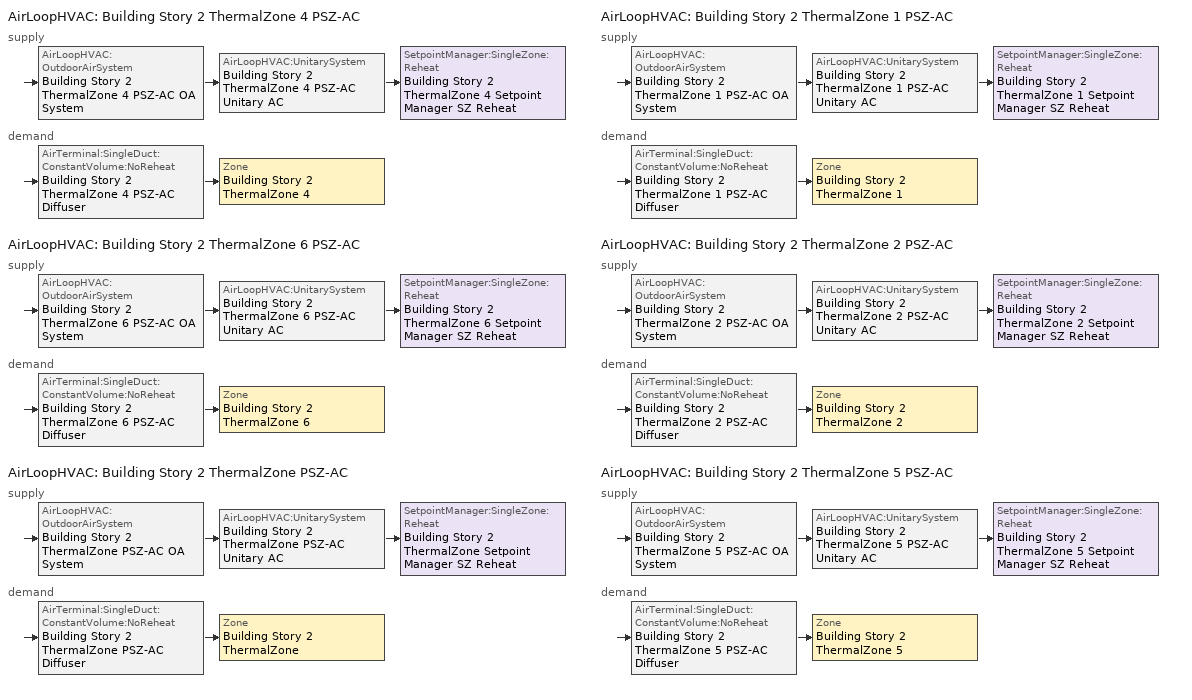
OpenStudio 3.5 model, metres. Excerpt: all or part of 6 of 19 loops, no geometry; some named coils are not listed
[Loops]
AirLoopHVAC 'Building Story 2 ThermalZone 4 PSZ-AC'
 supply: AirLoopHVAC:OutdoorAirSystem 'Building Story 2 ThermalZone 4 PSZ-AC OA System' > AirLoopHVAC:UnitarySystem 'Building Story 2 ThermalZone 4 PSZ-AC Unitary AC' > SetpointManager:SingleZone:Reheat 'Building Story 2 ThermalZone 4 Setpoint Manager SZ Reheat'
 demand: AirTerminal:SingleDuct:ConstantVolume:NoReheat 'Building Story 2 ThermalZone 4 PSZ-AC Diffuser' > Zone 'Building Story 2 ThermalZone 4'
AirLoopHVAC 'Building Story 2 ThermalZone 6 PSZ-AC'
 supply: AirLoopHVAC:OutdoorAirSystem 'Building Story 2 ThermalZone 6 PSZ-AC OA System' > AirLoopHVAC:UnitarySystem 'Building Story 2 ThermalZone 6 PSZ-AC Unitary AC' > SetpointManager:SingleZone:Reheat 'Building Story 2 ThermalZone 6 Setpoint Manager SZ Reheat'
 demand: AirTerminal:SingleDuct:ConstantVolume:NoReheat 'Building Story 2 ThermalZone 6 PSZ-AC Diffuser' > Zone 'Building Story 2 ThermalZone 6'
AirLoopHVAC 'Building Story 2 ThermalZone PSZ-AC'
 supply: AirLoopHVAC:OutdoorAirSystem 'Building Story 2 ThermalZone PSZ-AC OA System' > AirLoopHVAC:UnitarySystem 'Building Story 2 ThermalZone PSZ-AC Unitary AC' > SetpointManager:SingleZone:Reheat 'Building Story 2 ThermalZone Setpoint Manager SZ Reheat'
 demand: AirTerminal:SingleDuct:ConstantVolume:NoReheat 'Building Story 2 ThermalZone PSZ-AC Diffuser' > Zone 'Building Story 2 ThermalZone'
AirLoopHVAC 'Building Story 2 ThermalZone 1 PSZ-AC'
 supply: AirLoopHVAC:OutdoorAirSystem 'Building Story 2 ThermalZone 1 PSZ-AC OA System' > AirLoopHVAC:UnitarySystem 'Building Story 2 ThermalZone 1 PSZ-AC Unitary AC' > SetpointManager:SingleZone:Reheat 'Building Story 2 ThermalZone 1 Setpoint Manager SZ Reheat'
 demand: AirTerminal:SingleDuct:ConstantVolume:NoReheat 'Building Story 2 ThermalZone 1 PSZ-AC Diffuser' > Zone 'Building Story 2 ThermalZone 1'
AirLoopHVAC 'Building Story 2 ThermalZone 2 PSZ-AC'
 supply: AirLoopHVAC:OutdoorAirSystem 'Building Story 2 ThermalZone 2 PSZ-AC OA System' > AirLoopHVAC:UnitarySystem 'Building Story 2 ThermalZone 2 PSZ-AC Unitary AC' > SetpointManager:SingleZone:Reheat 'Building Story 2 ThermalZone 2 Setpoint Manager SZ Reheat'
 demand: AirTerminal:SingleDuct:ConstantVolume:NoReheat 'Building Story 2 ThermalZone 2 PSZ-AC Diffuser' > Zone 'Building Story 2 ThermalZone 2'
AirLoopHVAC 'Building Story 2 ThermalZone 5 PSZ-AC'
 supply: AirLoopHVAC:OutdoorAirSystem 'Building Story 2 ThermalZone 5 PSZ-AC OA System' > AirLoopHVAC:UnitarySystem 'Building Story 2 ThermalZone 5 PSZ-AC Unitary AC' > SetpointManager:SingleZone:Reheat 'Building Story 2 ThermalZone 5 Setpoint Manager SZ Reheat'
 demand: AirTerminal:SingleDuct:ConstantVolume:NoReheat 'Building Story 2 ThermalZone 5 PSZ-AC Diffuser' > Zone 'Building Story 2 ThermalZone 5'
[Sizing:Zone] Zone Cooling Design Supply Air Temperature Input Method=SupplyAirTemperature; Zone Cooling Design Supply Air Temperature {C}=12.7778; Zone Cooling Design Supply Air Temperature Difference {deltaC}=11.11; Zone Heating Design Supply Air Temperature Input Method=SupplyAirTemperature; Zone Heating Design Supply Air Temperature {C}=50; Zone Heating Design Supply Air Temperature Difference {deltaC}=11.11; Zone Cooling Design Supply Air Humidity Ratio {kg-H2O/kg-air}=0.0085; Zone Heating Design Supply Air Humidity Ratio {kg-H2O/kg-air}=0.008; Cooling Design Air Flow Method=DesignDay; Heating Design Air Flow Method=DesignDay; Account for Dedicated Outdoor Air System=No; Dedicated Outdoor Air System Control Strategy=NeutralSupplyAir; Dedicated Outdoor Air Low Setpoint Temperature for Design {C}=autosize; Dedicated Outdoor Air High Setpoint Temperature for Design {C}=autosize; Zone Load Sizing Method=Sensible Load Only No Latent Load; Zone Latent Cooling Design Supply Air Humidity Ratio Input Method=HumidityRatioDifference; Zone Cooling Design Supply Air Humidity Ratio Difference {kgWater/kgDryAir}=0.005; Zone Latent Heating Design Supply Air Humidity Ratio Input Method=HumidityRatioDifference; Zone Humidification Design Supply Air Humidity Ratio Difference {kgWater/kgDryAir}=0.005
Building Story 2 ThermalZone; Building Story 2 ThermalZone 1; Building Story 2 ThermalZone 2; Building Story 2 ThermalZone 4; Building Story 2 ThermalZone 5; Building Story 2 ThermalZone 6
[Zone equipment]
Building Story 2 ThermalZone: Building Story 2 ThermalZone PSZ-AC Diffuser
Building Story 2 ThermalZone 1: Building Story 2 ThermalZone 1 PSZ-AC Diffuser
Building Story 2 ThermalZone 2: Building Story 2 ThermalZone 2 PSZ-AC Diffuser
Building Story 2 ThermalZone 4: Building Story 2 ThermalZone 4 PSZ-AC Diffuser
Building Story 2 ThermalZone 5: Building Story 2 ThermalZone 5 PSZ-AC Diffuser
Building Story 2 ThermalZone 6: Building Story 2 ThermalZone 6 PSZ-AC Diffuser
[AirLoopHVAC] Design Supply Air Flow Rate {m3/s}=autosize; Design Return Air Flow Fraction of Supply Air Flow=1
Name | Availability Schedule
Building Story 2 ThermalZone 4 PSZ-AC | Building Story 2 ThermalZone 4 PSZ-AC Occ Sch
Building Story 2 ThermalZone 6 PSZ-AC | Building Story 2 ThermalZone 6 PSZ-AC Occ Sch
Building Story 2 ThermalZone PSZ-AC | Building Story 2 ThermalZone PSZ-AC Occ Sch
Building Story 2 ThermalZone 1 PSZ-AC | Building Story 2 ThermalZone 1 PSZ-AC Occ Sch
Building Story 2 ThermalZone 2 PSZ-AC | Building Story 2 ThermalZone 2 PSZ-AC Occ Sch
Building Story 2 ThermalZone 5 PSZ-AC | Building Story 2 ThermalZone 5 PSZ-AC Occ Sch
[Sizing:System] Type of Load to Size On=Sensible; Design Outdoor Air Flow Rate {m3/s}=Autosize; Central Heating Maximum System Air Flow Ratio=1; Preheat Design Temperature {C}=7.22222; Preheat Design Humidity Ratio {kg-H2O/kg-Air}=0.008; Precool Design Temperature {C}=12.7778; Precool Design Humidity Ratio {kg-H2O/kg-Air}=0.008; Central Cooling Design Supply Air Temperature {C}=12.7778; Central Heating Design Supply Air Temperature {C}=50; Sizing Option=Coincident; 100% Outdoor Air in Cooling=No; 100% Outdoor Air in Heating=No; Central Cooling Design Supply Air Humidity Ratio {kg-H2O/kg-Air}=0.0085; Central Heating Design Supply Air Humidity Ratio {kg-H2O/kg-Air}=0.008; Cooling Design Air Flow Method=DesignDay; Heating Design Air Flow Method=DesignDay; System Outdoor Air Method=ZoneSum; Zone Maximum Outdoor Air Fraction=1; Cooling Supply Air Flow Rate Per Floor Area {m3/s-m2}=0.00996765; Cooling Fraction of Autosized Cooling Supply Air Flow Rate=1; Cooling Supply Air Flow Rate Per Unit Cooling Capacity {m3/s-W}=3.94755e-05; Heating Supply Air Flow Rate Per Floor Area {m3/s-m2}=0.00996765; Heating Fraction of Autosized Heating Supply Air Flow Rate=1; Heating Fraction of Autosized Cooling Supply Air Flow Rate=1; Heating Supply Air Flow Rate Per Unit Heating Capacity {m3/s-W}=3.15882e-05; Cooling Design Capacity Method=CoolingDesignCapacity; Cooling Design Capacity {W}=autosize; Cooling Design Capacity Per Floor Area {W/m2}=234.7; Fraction of Autosized Cooling Design Capacity=1; Heating Design Capacity Method=HeatingDesignCapacity; Heating Design Capacity {W}=autosize; Heating Design Capacity Per Floor Area {W/m2}=157; Fraction of Autosized Heating Design Capacity=1; Central Cooling Capacity Control Method=OnOff; Occupant Diversity=autosize
Building Story 2 ThermalZone 4 PSZ-AC; Building Story 2 ThermalZone 6 PSZ-AC; Building Story 2 ThermalZone PSZ-AC; Building Story 2 ThermalZone 1 PSZ-AC; Building Story 2 ThermalZone 2 PSZ-AC; Building Story 2 ThermalZone 5 PSZ-AC
[SetpointManager:SingleZone:Reheat] Minimum Supply Air Temperature {C}=12.7778; Maximum Supply Air Temperature {C}=50
Name | Control Zone | Setpoint Node or NodeList
Building Story 2 ThermalZone 4 Setpoint Manager SZ Reheat | Building Story 2 ThermalZone 4 | Building Story 2 ThermalZone 4 PSZ-AC Supply Outlet Node
Building Story 2 ThermalZone 6 Setpoint Manager SZ Reheat | Building Story 2 ThermalZone 6 | Building Story 2 ThermalZone 6 PSZ-AC Supply Outlet Node
Building Story 2 ThermalZone Setpoint Manager SZ Reheat | Building Story 2 ThermalZone | Building Story 2 ThermalZone PSZ-AC Supply Outlet Node
Building Story 2 ThermalZone 1 Setpoint Manager SZ Reheat | Building Story 2 ThermalZone 1 | Building Story 2 ThermalZone 1 PSZ-AC Supply Outlet Node
Building Story 2 ThermalZone 2 Setpoint Manager SZ Reheat | Building Story 2 ThermalZone 2 | Building Story 2 ThermalZone 2 PSZ-AC Supply Outlet Node
Building Story 2 ThermalZone 5 Setpoint Manager SZ Reheat | Building Story 2 ThermalZone 5 | Building Story 2 ThermalZone 5 PSZ-AC Supply Outlet Node
[Coil:Heating:Electric] Availability Schedule=Always On Discrete; Efficiency=1
Building Story 2 ThermalZone 4 PSZ-AC Electric Backup Htg Coil; Building Story 2 ThermalZone 6 PSZ-AC Electric Backup Htg Coil; Building Story 2 ThermalZone PSZ-AC Electric Backup Htg Coil; Building Story 2 ThermalZone 1 PSZ-AC Electric Backup Htg Coil; Building Story 2 ThermalZone 2 PSZ-AC Electric Backup Htg Coil; Building Story 2 ThermalZone 5 PSZ-AC Electric Backup Htg Coil
[Coil:Cooling:DX:SingleSpeed] Availability Schedule=Always On Discrete; Rated Total Cooling Capacity {W}=autosize; Rated Sensible Heat Ratio=autosize; Rated Air Flow Rate {m3/s}=autosize; Rated Evaporator Fan Power Per Volume Flow Rate 2017 {W/(m3/s)}=773.3; Rated Evaporator Fan Power Per Volume Flow Rate 2023 {W/(m3/s)}=934.4; Total Cooling Capacity Function of Temperature Curve=PSZ-AC_Unitary_PackagecoolCapFT; Total Cooling Capacity Function of Flow Fraction Curve=PSZ-AC_Unitary_PackagecoolFFF; Energy Input Ratio Function of Temperature Curve=PSZ-AC DX Unitary Package EIRFT; Energy Input Ratio Function of Flow Fraction Curve=PSZ-AC_Unitary_PackagecoolEIRFFF; Part Load Fraction Correlation Curve=PSZ-AC_Unitary_PackagecoolPLR; Minimum Outdoor Dry-Bulb Temperature for Compressor Operation {C}=-25; Nominal Time for Condensate Removal to Begin {s}=0; Ratio of Initial Moisture Evaporation Rate and Steady State Latent Capacity=0; Maximum Cycling Rate {cycles/hr}=0; Latent Capacity Time Constant {s}=0; Condenser Type=AirCooled; Evaporative Condenser Effectiveness=0.9; Evaporative Condenser Air Flow Rate {m3/s}=autosize; Evaporative Condenser Pump Rated Power Consumption {W}=autosize; Crankcase Heater Capacity {W}=0; Maximum Outdoor Dry-Bulb Temperature for Crankcase Heater Operation {C}=10; Basin Heater Capacity {W/K}=0; Basin Heater Setpoint Temperature {C}=2
Name | Rated COP {W/W}
Building Story 2 ThermalZone 4 PSZ-AC 1spd DX AC Clg Coil 75kBtu/hr 11.0EER; Building Story 2 ThermalZone 5 PSZ-AC 1spd DX AC Clg Coil 79kBtu/hr 11.0EER | 3.79883
Building Story 2 ThermalZone 6 PSZ-AC 1spd DX AC Clg Coil 38kBtu/hr 14.0SEER; Building Story 2 ThermalZone 1 PSZ-AC 1spd DX AC Clg Coil 61kBtu/hr 14.0SEER; Building Story 2 ThermalZone 2 PSZ-AC 1spd DX AC Clg Coil 55kBtu/hr 14.0SEER | 4.11713
Building Story 2 ThermalZone PSZ-AC 1spd DX AC Clg Coil 342kBtu/hr 9.8EER | 3.39929
[Fan:OnOff] Availability Schedule=Always On Discrete; Maximum Flow Rate {m3/s}=autosize; Motor In Airstream Fraction=1
Name | Fan Total Efficiency | Pressure Rise {Pa} | Motor Efficiency | Fan Power Ratio Function of Speed Ratio Curve | Fan Efficiency Ratio Function of Speed Ratio Curve
Building Story 2 ThermalZone 4 PSZ-AC Fan | 0.56225 | 622.722 | 0.865 | Fan On Off Power Curve 8 | Fan On Off Efficiency Curve 8
Building Story 2 ThermalZone 6 PSZ-AC Fan | 0.55575 | 622.722 | 0.855 | Fan On Off Power Curve 9 | Fan On Off Efficiency Curve 9
Building Story 2 ThermalZone PSZ-AC Fan | 0.59605 | 1018.77 | 0.917 | Fan On Off Power Curve 10 | Fan On Off Efficiency Curve 10
Building Story 2 ThermalZone 1 PSZ-AC Fan | 0.56225 | 622.722 | 0.865 | Fan On Off Power Curve 11 | Fan On Off Efficiency Curve 11
Building Story 2 ThermalZone 2 PSZ-AC Fan | 0.55575 | 622.722 | 0.855 | Fan On Off Power Curve 12 | Fan On Off Efficiency Curve 12
Building Story 2 ThermalZone 5 PSZ-AC Fan | 0.56225 | 622.722 | 0.865 | Fan On Off Power Curve 13 | Fan On Off Efficiency Curve 13
[AirLoopHVAC:UnitarySystem] Control Type=Load; Dehumidification Control Type=None; Availability Schedule=Always On Discrete; Fan Placement=DrawThrough; DX Heating Coil Sizing Ratio=1; Use DOAS DX Cooling Coil=No; DOAS DX Cooling Coil Leaving Minimum Air Temperature {C}=2; Latent Load Control=SensibleOnlyLoadControl; Supply Air Flow Rate During Cooling Operation {m3/s}=Autosize; Supply Air Flow Rate During Heating Operation {m3/s}=Autosize; Supply Air Flow Rate When No Cooling or Heating is Required {m3/s}=Autosize; Maximum Supply Air Temperature {C}=80; Maximum Outdoor Dry-Bulb Temperature for Supplemental Heater Operation {C}=21; Maximum Cycling Rate {cycles/hr}=2.5; Heat Pump Time Constant {s}=60; Fraction of On-Cycle Power Use=0.01; Heat Pump Fan Delay Time {s}=60; Ancilliary On-Cycle Electric Power {W}=0; Ancilliary Off-Cycle Electric Power {W}=0
Name | Controlling Zone or Thermostat Location | Supply Fan | Supply Air Fan Operating Mode Schedule | Heating Coil | Cooling Coil | Supplemental Heating Coil
Building Story 2 ThermalZone 4 PSZ-AC Unitary AC | Building Story 2 ThermalZone 4 | Building Story 2 ThermalZone 4 PSZ-AC Fan | Building Story 2 ThermalZone 4 PSZ-AC Occ Sch | Building Story 2 ThermalZone 4 PSZ-AC Water Htg Coil | Building Story 2 ThermalZone 4 PSZ-AC 1spd DX AC Clg Coil 75kBtu/hr 11.0EER | Building Story 2 ThermalZone 4 PSZ-AC Electric Backup Htg Coil
Building Story 2 ThermalZone 6 PSZ-AC Unitary AC | Building Story 2 ThermalZone 6 | Building Story 2 ThermalZone 6 PSZ-AC Fan | Building Story 2 ThermalZone 6 PSZ-AC Occ Sch | Building Story 2 ThermalZone 6 PSZ-AC Water Htg Coil | Building Story 2 ThermalZone 6 PSZ-AC 1spd DX AC Clg Coil 38kBtu/hr 14.0SEER | Building Story 2 ThermalZone 6 PSZ-AC Electric Backup Htg Coil
Building Story 2 ThermalZone PSZ-AC Unitary AC | Building Story 2 ThermalZone | Building Story 2 ThermalZone PSZ-AC Fan | Building Story 2 ThermalZone PSZ-AC Occ Sch | Building Story 2 ThermalZone PSZ-AC Water Htg Coil | Building Story 2 ThermalZone PSZ-AC 1spd DX AC Clg Coil 342kBtu/hr 9.8EER | Building Story 2 ThermalZone PSZ-AC Electric Backup Htg Coil
Building Story 2 ThermalZone 1 PSZ-AC Unitary AC | Building Story 2 ThermalZone 1 | Building Story 2 ThermalZone 1 PSZ-AC Fan | Building Story 2 ThermalZone 1 PSZ-AC Occ Sch | Building Story 2 ThermalZone 1 PSZ-AC Water Htg Coil | Building Story 2 ThermalZone 1 PSZ-AC 1spd DX AC Clg Coil 61kBtu/hr 14.0SEER | Building Story 2 ThermalZone 1 PSZ-AC Electric Backup Htg Coil
Building Story 2 ThermalZone 2 PSZ-AC Unitary AC | Building Story 2 ThermalZone 2 | Building Story 2 ThermalZone 2 PSZ-AC Fan | Building Story 2 ThermalZone 2 PSZ-AC Occ Sch | Building Story 2 ThermalZone 2 PSZ-AC Water Htg Coil | Building Story 2 ThermalZone 2 PSZ-AC 1spd DX AC Clg Coil 55kBtu/hr 14.0SEER | Building Story 2 ThermalZone 2 PSZ-AC Electric Backup Htg Coil
Building Story 2 ThermalZone 5 PSZ-AC Unitary AC | Building Story 2 ThermalZone 5 | Building Story 2 ThermalZone 5 PSZ-AC Fan | Building Story 2 ThermalZone 5 PSZ-AC Occ Sch | Building Story 2 ThermalZone 5 PSZ-AC Water Htg Coil | Building Story 2 ThermalZone 5 PSZ-AC 1spd DX AC Clg Coil 79kBtu/hr 11.0EER | Building Story 2 ThermalZone 5 PSZ-AC Electric Backup Htg Coil
[Controller:OutdoorAir] Minimum Outdoor Air Flow Rate {m3/s}=autosize; Maximum Outdoor Air Flow Rate {m3/s}=Autosize; Economizer Control Action Type=ModulateFlow; Lockout Type=LockoutWithHeating; Minimum Limit Type=FixedMinimum; High Humidity Control=No; Heat Recovery Bypass Control Type=BypassWhenOAFlowGreaterThanMinimum
Name | Economizer Control Type | Minimum Outdoor Air Schedule | Maximum Fraction of Outdoor Air Schedule | Controller Mechanical Ventilation | Economizer Maximum Limit Dry-Bulb Temperature {C} | Economizer Maximum Limit Enthalpy {J/kg}
Building Story 2 ThermalZone 4 PSZ-AC OA System Controller | DifferentialDryBulb | Building Story 2 ThermalZone 4 PSZ-AC Occ Sch | BuildingStory2ThermalZone4PSZACmaxOASch | Controller Mechanical Ventilation 9
Building Story 2 ThermalZone 6 PSZ-AC OA System Controller | NoEconomizer | Building Story 2 ThermalZone 6 PSZ-AC Occ Sch | BuildingStory2ThermalZone6PSZACmaxOASch | Controller Mechanical Ventilation 10 | 28 | 64000
Building Story 2 ThermalZone PSZ-AC OA System Controller | DifferentialDryBulb | Building Story 2 ThermalZone PSZ-AC Occ Sch | BuildingStory2ThermalZonePSZACmaxOASch | Controller Mechanical Ventilation 11
Building Story 2 ThermalZone 1 PSZ-AC OA System Controller | DifferentialDryBulb | Building Story 2 ThermalZone 1 PSZ-AC Occ Sch | BuildingStory2ThermalZone1PSZACmaxOASch | Controller Mechanical Ventilation 12
Building Story 2 ThermalZone 2 PSZ-AC OA System Controller | DifferentialDryBulb | Building Story 2 ThermalZone 2 PSZ-AC Occ Sch | BuildingStory2ThermalZone2PSZACmaxOASch | Controller Mechanical Ventilation 13
Building Story 2 ThermalZone 5 PSZ-AC OA System Controller | DifferentialDryBulb | Building Story 2 ThermalZone 5 PSZ-AC Occ Sch | BuildingStory2ThermalZone5PSZACmaxOASch | Controller Mechanical Ventilation 14
[Controller:MechanicalVentilation] Availability Schedule=Always On Discrete
Controller Mechanical Ventilation 9; Controller Mechanical Ventilation 10; Controller Mechanical Ventilation 11; Controller Mechanical Ventilation 12; Controller Mechanical Ventilation 13; Controller Mechanical Ventilation 14
[AirLoopHVAC:OutdoorAirSystem]
Name | Controller
Building Story 2 ThermalZone 4 PSZ-AC OA System | Building Story 2 ThermalZone 4 PSZ-AC OA System Controller
Building Story 2 ThermalZone 6 PSZ-AC OA System | Building Story 2 ThermalZone 6 PSZ-AC OA System Controller
Building Story 2 ThermalZone PSZ-AC OA System | Building Story 2 ThermalZone PSZ-AC OA System Controller
Building Story 2 ThermalZone 1 PSZ-AC OA System | Building Story 2 ThermalZone 1 PSZ-AC OA System Controller
Building Story 2 ThermalZone 2 PSZ-AC OA System | Building Story 2 ThermalZone 2 PSZ-AC OA System Controller
Building Story 2 ThermalZone 5 PSZ-AC OA System | Building Story 2 ThermalZone 5 PSZ-AC OA System Controller
[AirTerminal:SingleDuct:ConstantVolume:NoReheat] Availability Schedule=Always On Discrete; Maximum Air Flow Rate {m3/s}=AutoSize
Building Story 2 ThermalZone 4 PSZ-AC Diffuser; Building Story 2 ThermalZone 6 PSZ-AC Diffuser; Building Story 2 ThermalZone PSZ-AC Diffuser; Building Story 2 ThermalZone 1 PSZ-AC Diffuser; Building Story 2 ThermalZone 2 PSZ-AC Diffuser; Building Story 2 ThermalZone 5 PSZ-AC Diffuser
[Schedule:Ruleset]
Name | Default Day Schedule | Summer Design Day Schedule | Winter Design Day Schedule
Building Story 2 ThermalZone 1 PSZ-AC Occ Sch | Building Story 2 ThermalZone 1 PSZ-AC Occ Sch Default | Building Story 2 ThermalZone 1 PSZ-AC Occ Sch Summer Design Day | Building Story 2 ThermalZone 1 PSZ-AC Occ Sch Winter Design Day
BuildingStory2ThermalZone1PSZACmaxOASch | BuildingStory2ThermalZone1PSZACmaxOASchDefault
Building Story 2 ThermalZone 2 PSZ-AC Occ Sch | Building Story 2 ThermalZone 2 PSZ-AC Occ Sch Default | Building Story 2 ThermalZone 2 PSZ-AC Occ Sch Summer Design Day | Building Story 2 ThermalZone 2 PSZ-AC Occ Sch Winter Design Day
BuildingStory2ThermalZone2PSZACmaxOASch | BuildingStory2ThermalZone2PSZACmaxOASchDefault
Building Story 2 ThermalZone 4 PSZ-AC Occ Sch | Building Story 2 ThermalZone 4 PSZ-AC Occ Sch Default | Building Story 2 ThermalZone 4 PSZ-AC Occ Sch Summer Design Day | Building Story 2 ThermalZone 4 PSZ-AC Occ Sch Winter Design Day
BuildingStory2ThermalZone4PSZACmaxOASch | BuildingStory2ThermalZone4PSZACmaxOASchDefault
Building Story 2 ThermalZone 5 PSZ-AC Occ Sch | Building Story 2 ThermalZone 5 PSZ-AC Occ Sch Default | Building Story 2 ThermalZone 5 PSZ-AC Occ Sch Summer Design Day | Building Story 2 ThermalZone 5 PSZ-AC Occ Sch Winter Design Day
BuildingStory2ThermalZone5PSZACmaxOASch | BuildingStory2ThermalZone5PSZACmaxOASchDefault
Building Story 2 ThermalZone 6 PSZ-AC Occ Sch | Building Story 2 ThermalZone 6 PSZ-AC Occ Sch Default | Building Story 2 ThermalZone 6 PSZ-AC Occ Sch Summer Design Day | Building Story 2 ThermalZone 6 PSZ-AC Occ Sch Winter Design Day
BuildingStory2ThermalZone6PSZACmaxOASch | BuildingStory2ThermalZone6PSZACmaxOASchDefault
Building Story 2 ThermalZone PSZ-AC Occ Sch | Building Story 2 ThermalZone PSZ-AC Occ Sch Default | Building Story 2 ThermalZone PSZ-AC Occ Sch Summer Design Day | Building Story 2 ThermalZone PSZ-AC Occ Sch Winter Design Day
BuildingStory2ThermalZonePSZACmaxOASch | BuildingStory2ThermalZonePSZACmaxOASchDefault
[Schedule:Day]
Building Story 2 ThermalZone 1 PSZ-AC Occ Sch Default; Building Story 2 ThermalZone 1 PSZ-AC Occ Sch Winter Design Day; Building Story 2 ThermalZone 1 PSZ-AC Occ Sch Summer Design Day; Building Story 2 ThermalZone 2 PSZ-AC Occ Sch Default; Building Story 2 ThermalZone 2 PSZ-AC Occ Sch Winter Design Day; Building Story 2 ThermalZone 2 PSZ-AC Occ Sch Summer Design Day; Building Story 2 ThermalZone 4 PSZ-AC Occ Sch Default; Building Story 2 ThermalZone 4 PSZ-AC Occ Sch Winter Design Day; Building Story 2 ThermalZone 4 PSZ-AC Occ Sch Summer Design Day; Building Story 2 ThermalZone 5 PSZ-AC Occ Sch Default; Building Story 2 ThermalZone 5 PSZ-AC Occ Sch Winter Design Day; Building Story 2 ThermalZone 5 PSZ-AC Occ Sch Summer Design Day; Building Story 2 ThermalZone 6 PSZ-AC Occ Sch Default; Building Story 2 ThermalZone 6 PSZ-AC Occ Sch Winter Design Day; Building Story 2 ThermalZone 6 PSZ-AC Occ Sch Summer Design Day; Building Story 2 ThermalZone PSZ-AC Occ Sch Default; Building Story 2 ThermalZone PSZ-AC Occ Sch Winter Design Day; Building Story 2 ThermalZone PSZ-AC Occ Sch Summer Design Day: 24, 0, 1
Building Story 2 ThermalZone 1 PSZ-AC Occ Sch Saturday; Building Story 2 ThermalZone 2 PSZ-AC Occ Sch Saturday; Building Story 2 ThermalZone 4 PSZ-AC Occ Sch Saturday; Building Story 2 ThermalZone 5 PSZ-AC Occ Sch Saturday; Building Story 2 ThermalZone 6 PSZ-AC Occ Sch Saturday; Building Story 2 ThermalZone PSZ-AC Occ Sch Saturday: 1, 30, 0, 24, 0, 1
Building Story 2 ThermalZone 1 PSZ-AC Occ Sch Sunday; Building Story 2 ThermalZone 2 PSZ-AC Occ Sch Sunday; Building Story 2 ThermalZone 4 PSZ-AC Occ Sch Sunday; Building Story 2 ThermalZone 5 PSZ-AC Occ Sch Sunday; Building Story 2 ThermalZone 6 PSZ-AC Occ Sch Sunday; Building Story 2 ThermalZone PSZ-AC Occ Sch Sunday: 0, 30, 0, 24, 0, 1
BuildingStory2ThermalZone1PSZACmaxOASchDefault; BuildingStory2ThermalZone2PSZACmaxOASchDefault; BuildingStory2ThermalZone4PSZACmaxOASchDefault; BuildingStory2ThermalZone5PSZACmaxOASchDefault; BuildingStory2ThermalZone6PSZACmaxOASchDefault; BuildingStory2ThermalZonePSZACmaxOASchDefault: 24, 0, 0.7
[Schedule:Rule] Date Specification Type=DateRange; Start Month=1; Start Day=1; End Month=12; End Day=31
Name | Schedule Ruleset | Rule Order | Day Schedule | Apply Saturday | Apply Sunday
Building Story 2 ThermalZone 1 PSZ-AC Occ Sch Saturday Rule | Building Story 2 ThermalZone 1 PSZ-AC Occ Sch | 1 | Building Story 2 ThermalZone 1 PSZ-AC Occ Sch Saturday | Yes
Building Story 2 ThermalZone 1 PSZ-AC Occ Sch Sunday Rule | Building Story 2 ThermalZone 1 PSZ-AC Occ Sch | 0 | Building Story 2 ThermalZone 1 PSZ-AC Occ Sch Sunday |  | Yes
Building Story 2 ThermalZone 2 PSZ-AC Occ Sch Saturday Rule | Building Story 2 ThermalZone 2 PSZ-AC Occ Sch | 1 | Building Story 2 ThermalZone 2 PSZ-AC Occ Sch Saturday | Yes
Building Story 2 ThermalZone 2 PSZ-AC Occ Sch Sunday Rule | Building Story 2 ThermalZone 2 PSZ-AC Occ Sch | 0 | Building Story 2 ThermalZone 2 PSZ-AC Occ Sch Sunday |  | Yes
Building Story 2 ThermalZone 4 PSZ-AC Occ Sch Saturday Rule | Building Story 2 ThermalZone 4 PSZ-AC Occ Sch | 1 | Building Story 2 ThermalZone 4 PSZ-AC Occ Sch Saturday | Yes
Building Story 2 ThermalZone 4 PSZ-AC Occ Sch Sunday Rule | Building Story 2 ThermalZone 4 PSZ-AC Occ Sch | 0 | Building Story 2 ThermalZone 4 PSZ-AC Occ Sch Sunday |  | Yes
Building Story 2 ThermalZone 5 PSZ-AC Occ Sch Saturday Rule | Building Story 2 ThermalZone 5 PSZ-AC Occ Sch | 1 | Building Story 2 ThermalZone 5 PSZ-AC Occ Sch Saturday | Yes
Building Story 2 ThermalZone 5 PSZ-AC Occ Sch Sunday Rule | Building Story 2 ThermalZone 5 PSZ-AC Occ Sch | 0 | Building Story 2 ThermalZone 5 PSZ-AC Occ Sch Sunday |  | Yes
Building Story 2 ThermalZone 6 PSZ-AC Occ Sch Saturday Rule | Building Story 2 ThermalZone 6 PSZ-AC Occ Sch | 1 | Building Story 2 ThermalZone 6 PSZ-AC Occ Sch Saturday | Yes
Building Story 2 ThermalZone 6 PSZ-AC Occ Sch Sunday Rule | Building Story 2 ThermalZone 6 PSZ-AC Occ Sch | 0 | Building Story 2 ThermalZone 6 PSZ-AC Occ Sch Sunday |  | Yes
Building Story 2 ThermalZone PSZ-AC Occ Sch Saturday Rule | Building Story 2 ThermalZone PSZ-AC Occ Sch | 1 | Building Story 2 ThermalZone PSZ-AC Occ Sch Saturday | Yes
Building Story 2 ThermalZone PSZ-AC Occ Sch Sunday Rule | Building Story 2 ThermalZone PSZ-AC Occ Sch | 0 | Building Story 2 ThermalZone PSZ-AC Occ Sch Sunday |  | Yes
[Schedule:Constant]
Always On Discrete: Value=1
[Curve:Biquadratic] Minimum Value of x=12.77778; Maximum Value of x=23.88889; Minimum Value of y=21.11111; Maximum Value of y=46.11111
Name | Coefficient1 Constant | Coefficient2 x | Coefficient3 x**2 | Coefficient4 y | Coefficient5 y**2 | Coefficient6 x*y
PSZ-AC_Unitary_PackagecoolCapFT | 0.766956 | 0.0107756 | -4.14703e-05 | 0.00134961 | -0.000261144 | 0.000457488
PSZ-AC DX Unitary Package EIRFT | 0.297145 | 0.0430933 | -0.000748766 | 0.00597727 | 0.000482112 | -0.000956448
[Curve:Quadratic]
Name | Coefficient1 Constant | Coefficient2 x | Coefficient3 x**2 | Minimum Value of x | Maximum Value of x
PSZ-AC_Unitary_PackagecoolFFF | 0.8 | 0.2 | 0 | 0.5 | 1.5
PSZ-AC_Unitary_PackagecoolEIRFFF | 1.156 | -0.1816 | 0.0256 | 0.5 | 1.5
PSZ-AC_Unitary_PackagecoolPLR | 0.75 | 0.25 | 0 | 0 | 1
[Curve:Exponent] Coefficient1 Constant=1; Coefficient2 Constant=0; Coefficient3 Constant=0; Minimum Value of x=0; Maximum Value of x=1
Fan On Off Power Curve 8; Fan On Off Power Curve 9; Fan On Off Power Curve 10; Fan On Off Power Curve 11; Fan On Off Power Curve 12; Fan On Off Power Curve 13
[Curve:Cubic] Coefficient1 Constant=1; Coefficient2 x=0; Coefficient3 x**2=0; Coefficient4 x**3=0; Minimum Value of x=0; Maximum Value of x=1
Fan On Off Efficiency Curve 8; Fan On Off Efficiency Curve 9; Fan On Off Efficiency Curve 10; Fan On Off Efficiency Curve 11; Fan On Off Efficiency Curve 12; Fan On Off Efficiency Curve 13
